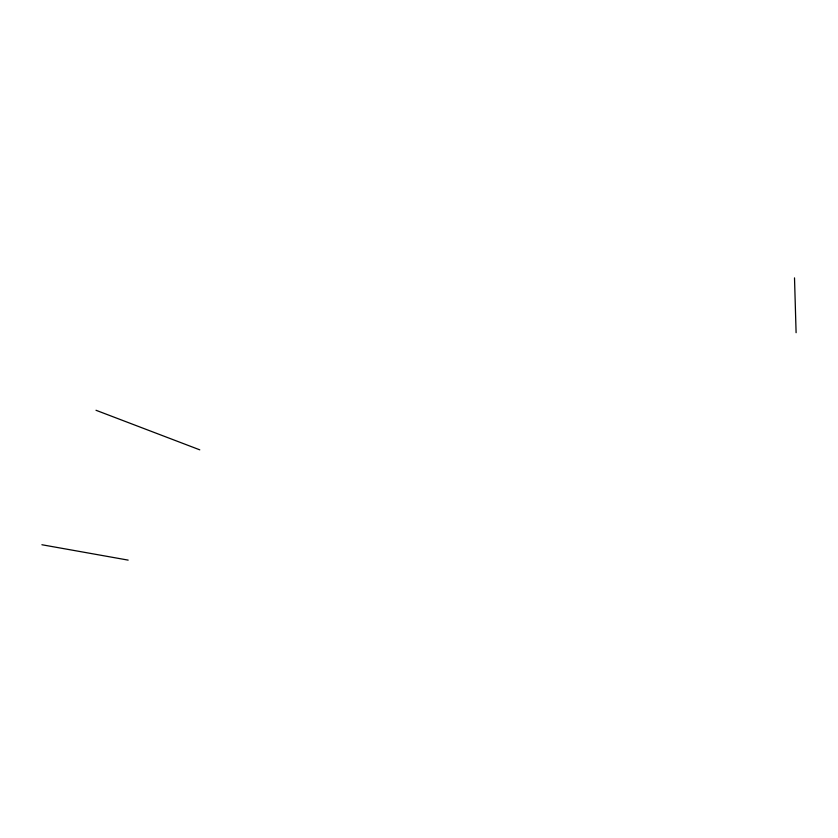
<?xml version="1.0" encoding="UTF-8"?>
<svg xmlns="http://www.w3.org/2000/svg" width="838" height="838" viewBox="0 0 838 838"><rect width="100%" height="100%" fill="white"/><g stroke="black" fill="none" stroke-linecap="round" stroke-linejoin="round"><path stroke-width="1.26" d="M41.9 544.742L128.162 560.119M96.003 410.274L199.779 449.838M794.508 277.881L796.1 332.707"/></g></svg>
